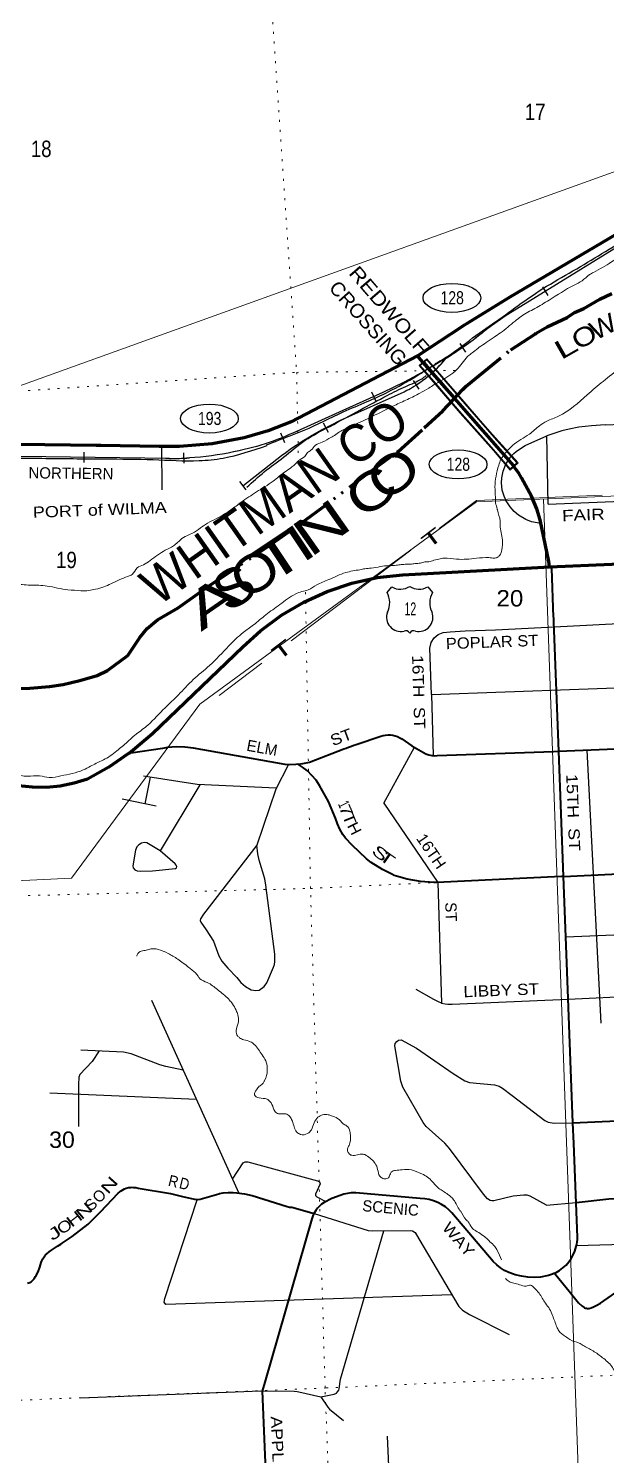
# Model space of a CAD drawing. Header units: feet. Extents: x 757852 to 1040949, y -536576 to -344549.
# Drawn here: x 988870 to 995058, y -383632 to -368366 of the extents above; entities that cross this region are included whole.
import ezdxf
from ezdxf.enums import TextEntityAlignment as Align

# ---------------------------------------------------------------- set-up
doc = ezdxf.new("R2010")
doc.units = ezdxf.units.FT
doc.header["$LTSCALE"] = 70
for name, pattern in [('DASH_DOUBLE_DOT', [9.2, 5, -1.2, 0.3, -1.2, 0.3, -1.2]), ('DOTTED', [1.5, 0.3, -1.2]), ('LONG_DASH_SHORT_DASH', [9.9, 6, -1.2, 1.5, -1.2])]:
    doc.linetypes.add(name, pattern=pattern)
for name, color, linetype, lineweight in [('11', 7, 'LONG_DASH_SHORT_DASH', 60), ('16', 7, 'Continuous', 25), ('17', 7, 'Continuous', 25), ('20', 7, 'Continuous', 70), ('23', 7, 'Continuous', 70), ('26', 7, 'Continuous', 40), ('29', 7, 'Continuous', 25), ('34', 7, 'Continuous', 13), ('39', 7, 'Continuous', 13), ('46', 7, 'Continuous', 13), ('59', 7, 'Continuous', 13), ('7', 7, 'DOTTED', 13)]:
    doc.layers.add(name, color=color, linetype=linetype, lineweight=lineweight)
for name, color, linetype in [('12', 7, 'Continuous'), ('27', 7, 'Continuous'), ('30', 7, 'Continuous'), ('41', 7, 'Continuous')]:
    doc.layers.add(name, color=color, linetype=linetype)

msp = doc.modelspace()

# ---------------------------------------------------------------- linework, layer by layer
at = {"layer": '11', "linetype": 'DASH_DOUBLE_DOT', "lineweight": 70}
for points in [[(991336.38, -373973.22), (991405.94, -373926.82), (991790.68, -373659.11), (992464.88, -373155.17), (992822.29, -372893.13), (993107.35, -372637.67), (993304.67, -372456), (993520.12, -372227.98), (993554.78, -372194.03), (993655.88, -372109.9), (994033.84, -371803.05), (994299.42, -371631.39), (994305.89, -371624.06), (994305.89, -371624.06), (994422.6, -371556.16), (994635.07, -371456.43), (994717.09, -371405.92), (994816.63, -371361.86), (994986.48, -371261.85), (995115.04, -371200.09)], [(988651.43, -375427.06), (988882.79, -375421.79), (989094.04, -375405.61), (989240.66, -375383.87), (989419.8, -375341.95), (989606.13, -375286.59), (989714.2, -375235.82), (989934.21, -375072.27), (990062.56, -374882.25), (990139.2, -374786.23), (990252.83, -374691.9), (990472.27, -374562.64), (990783.83, -374341.79), (991336.38, -373973.22)]]:
    msp.add_lwpolyline(points, dxfattribs=at)
at = {"layer": '16'}
for p, q in [((992708.33, -374399.01), (992759.64, -374340.25)), ((992951.4, -374334.28), (992951.12, -374334.48)), ((993143.49, -374340.16), (993194.88, -374399.01))]:
    msp.add_line(p, q, dxfattribs=at)
for centre, radius, start, end in [((992515.35, -374509.64), 222.05, 332.97043, 29.75871), ((992850.72, -374182.59), 182.07, 239.97227, 303.45418), ((993052.5, -374183.09), 181.52, 236.33975, 300.08743), ((993052.49, -374182.59), 182.07, 236.54582, 236.59441), ((993387.85, -374509.64), 222.05, 150.24129, 207.02957), ((992854.54, -374664.54), 151.42, 159.09177, 283.81923), ((993048.66, -374664.54), 151.42, 256.18077, 20.90823)]:
    msp.add_arc(centre, radius, start, end, dxfattribs=at)
for centre, major_axis, start_param, end_param in [((992909.88, -374863.36), (-19.56, 51.67), 4.95877769, 6.28318531), ((992993.33, -374863.36), (19.56, 51.67), 0, 1.32637542)]:
    msp.add_ellipse(centre, major_axis=major_axis, ratio=0.929097, start_param=start_param, end_param=end_param, dxfattribs=at)
at = {"layer": '17'}
for centre in [(993403.27, -371248.06), (990806.62, -372539.36), (993469.22, -373029.26)]:
    msp.add_ellipse(centre, major_axis=(-309.24, 1), ratio=0.500121, dxfattribs=at)
at = {"layer": '20'}
for points in [[(989941.99, -376120.77), (989946.15, -376117.87), (990011.03, -376064.85), (990035.7, -376044.69), (990061.03, -376023.22), (990197.93, -375907.16), (991164.59, -374981.34), (991354.61, -374808.72), (991577.62, -374643.85), (991816.65, -374503.18), (992069.07, -374388.28), (992332.12, -374300.39), (992602.91, -374240.48), (992878.48, -374209.2), (994388.19, -374128.68), (994447.35, -374126.1)], [(994447.35, -374126.1), (995781.94, -374067.97), (997078.76, -374011.49)], [(989941.99, -376120.77), (989730.58, -376268.45), (989500.44, -376395.67), (989357.42, -376440.73), (989210.46, -376470.6), (989061.2, -376484.94), (988911.25, -376483.6), (988762.26, -376466.59), (988640.04, -376440.59), (987842.82, -376209.54), (985275.35, -375370.7), (983743.76, -374831.57), (983637.74, -374806.22), (983529.66, -374792.09), (983420.69, -374789.34), (983312.03, -374798), (983289.03, -374801.31), (983106.78, -374820.34)]]:
    msp.add_lwpolyline(points, dxfattribs=at)
at = {"layer": '23'}
for points in [[(993033.72, -371869.05), (993513.01, -371553.4), (993537.78, -371537.09), (993563.01, -371521.57), (994025.9, -371236.76), (995701.9, -370248.76), (995912.24, -370140.33), (996132.76, -370054.48), (996277.31, -370012.05), (997569.57, -369671.41), (998063.31, -369557.24), (998344.24, -369502.49), (998981.31, -369427.76), (999892.37, -369395.48), (1000304.69, -369398.72), (1000714.41, -369445.05), (1000890.24, -369478.44), (1001632.47, -369626.49)], [(990292.89, -372837.21), (990267.89, -372836.88), (989643.91, -372828.76), (989618.91, -372828.43), (989593.91, -372828.04), (986852.13, -372792.33), (986390.76, -372776.26), (985933.6, -372712.06), (985485.65, -372600.42), (985268.71, -372527.92), (979938.98, -370645.99)], [(993033.72, -371869.05), (991681.59, -372573.65), (991436.33, -372671.58), (991177.38, -372744.96), (990835.18, -372809.16), (990488.15, -372837.25), (990317.89, -372837.21), (990292.89, -372837.21)], [(993432.61, -372324.43), (993066.62, -371906.61), (993033.72, -371869.05)], [(994447.35, -374126.1), (994443.66, -374096.75), (994439.55, -374068.88), (994346.88, -373623.44), (994311.43, -373504.93), (994256.12, -373369.3), (994146.94, -373173.31), (994132.78, -373147.89), (994118.15, -373123.31), (994085.28, -373075.8), (994064.16, -373045.27), (993432.62, -372324.42)]]:
    msp.add_lwpolyline(points, dxfattribs=at)
at = {"layer": '26'}
for p, q in [((994598.23, -377436.86), (994547.02, -376097.14)), ((994698.94, -380071.56), (997330.69, -379960.58))]:
    msp.add_line(p, q, dxfattribs=at)
for points in [[(994547.02, -376097.14), (994494.19, -374714.94), (994492.32, -374665.91), (994492.28, -374664.94), (994472.35, -374143.46), (994447.35, -374126.1)], [(991756.26, -376237.16), (991806.56, -376230.4), (991878.06, -376213.03), (992246.34, -376072.9), (992270.75, -376063.61), (992296.34, -376054.47), (992328.7, -376042.91), (992354.24, -376033.78), (992378.7, -376025.65), (992643.17, -375937.69), (992668.04, -375930.25), (992693.55, -375925.46), (992719.42, -375923.35), (992745.37, -375923.97), (992771.11, -375927.29), (992796.36, -375933.29), (992820.85, -375941.89), (992844.3, -375953), (992866.47, -375966.51), (992866.79, -375966.73), (992974.28, -376040.29), (993125.2, -376124.37), (993155.32, -376134.7), (993186.35, -376141.83), (993193.96, -376142.75), (993219.02, -376145.75), (993243.96, -376144.84), (994491.75, -376099.41), (994547.02, -376097.14)], [(991756.26, -376237.16), (991733.64, -376240.2), (991660.09, -376242.32), (991617.23, -376240.01), (990636.13, -376063.84), (990544.06, -376052.56), (990451.31, -376050.98), (990358.9, -376059.1), (990305.24, -376068.35), (989965.98, -376117.31), (989941.99, -376120.77)], [(994547.02, -376097.14), (997143.58, -375990.42), (997149.18, -375990.2)], [(994598.23, -377436.86), (994575.38, -377437.95), (993241.05, -377503.53), (993210.71, -377503.15), (993066.47, -377492.19), (992924.15, -377466.22), (992810.33, -377432.84), (992785.28, -377425.5), (992760.33, -377413.09), (992658.92, -377362.65), (992539.78, -377286.92), (992489.93, -377249.68), (992334.4, -377104.4), (992264.85, -377028.51), (992236.44, -376988.91), (992203.65, -376933.03), (992176.88, -376874.02), (992156.43, -376812.54), (992156.43, -376812.53), (992080.37, -376634.04), (991986.06, -376464.47), (991948.06, -376407.99), (991904.37, -376355.79), (991855.46, -376308.44), (991801.87, -376266.47), (991782.07, -376253.75), (991756.26, -376237.16)], [(994598.23, -377436.86), (996743.97, -377334.31), (996969.21, -377323.54), (997068.48, -377318.8), (997196.25, -377312.69)], [(994698.94, -380071.56), (994691.72, -379882.78), (994630.06, -378269.61), (994598.23, -377436.86)], [(994501.9, -381681.47), (994518.34, -381673.92), (994556.39, -381651.35), (994591.87, -381624.92), (994624.39, -381594.93), (994653.61, -381561.7), (994679.19, -381525.6), (994700.85, -381487.02), (994718.36, -381446.39), (994718.57, -381445.77), (994726.88, -381420.93), (994733.26, -381395.77), (994738.7, -381374.29), (994742.93, -381346.17), (994746.7, -381321.12), (994745.74, -381296.17), (994707.39, -380292.76), (994698.94, -380071.56)], [(994731.54, -380924.51), (995081.15, -380886.4), (995158.44, -380883.47), (995715.96, -380906.99), (996348.14, -380940.61), (996471.29, -380937.54), (996574.65, -380935.32), (996700.2, -380921.98), (996821.57, -380901.99), (997542.16, -380708.01), (997728.09, -380672.92), (997872.55, -380657.35), (997965.04, -380658.65), (998020.34, -380666.24), (998079.24, -380681.81), (998227.03, -380724.06), (998300.37, -380750.74), (998392.87, -380794.21), (999825.91, -381625.5)], [(988860.29, -381787.3), (988885.14, -381780.25), (988890.59, -381777.95), (988900.12, -381772.67), (988907.33, -381767.63), (988931.23, -381742.68), (988945.81, -381717.63), (988951.41, -381707.92), (988965.92, -381682.78), (988977.66, -381657.92), (988989.25, -381628.84), (988992.48, -381617.39), (989000.02, -381590.6), (989006.82, -381567.39), (989013.68, -381549.18), (989024.85, -381526.92), (989038.29, -381505.95), (989053.84, -381486.5), (989065.61, -381474.59), (989090.48, -381453.1), (989115.61, -381436.6), (989181.42, -381393.39), (989215.95, -381370.72), (989231.42, -381360.59), (989338.65, -381290.36), (989508.37, -381155.79), (989591.78, -381075.78), (989616.66, -381051.91), (989640.68, -381026.8), (989831.66, -380827.14), (989846.35, -380812.6), (989862.47, -380799.68), (989879.86, -380788.51), (989898.32, -380779.23), (989916.78, -380772.25), (989941.85, -380765.84), (989966.78, -380763.26), (989970.72, -380762.91), (989992.8, -380763.26), (990017.62, -380766.1), (990042.8, -380770.41), (990391.9, -380830.22), (990518.88, -380861.31), (990648.5, -380889.64)], [(990648.5, -380889.64), (990651.88, -380890.33), (990665.6, -380892.18), (990679.45, -380892.59), (990681.88, -380892.41), (990706.81, -380889.09), (990731.88, -380881.92), (990909.17, -380831.18), (990913.7, -380830.14), (990955.56, -380822.58), (991008.02, -380818.16), (991060.66, -380819.26), (991099.6, -380821.03), (991183.54, -380831.34), (991265.94, -380850.36), (991637.55, -380966.65), (991662.55, -380974.47), (991687.55, -380974.7), (991902.6, -381034.31), (991928.47, -381041.48)], [(994501.9, -381681.47), (994478.13, -381692.4), (994436.22, -381706.57), (994419.72, -381710.57), (994352.08, -381722.39), (994283.57, -381727.06), (994214.96, -381724.55), (994146.98, -381714.89), (994080.38, -381698.17), (994061.79, -381692.7), (994013.29, -381674.55), (993966.95, -381651.43), (993923.28, -381623.6), (993882.76, -381591.35), (993845.83, -381555.05), (993401.92, -381035.96), (993369.98, -381003.34), (993333.07, -380972.65), (993293.17, -380945.99), (993250.69, -380923.64), (993206.11, -380905.86), (993159.92, -380892.84), (993112.61, -380884.71), (993064.72, -380881.58), (992374.08, -380820.64), (992365.9, -380820.45), (992325.76, -380822.02), (992286.01, -380827.79), (992247.07, -380837.68), (992207.32, -380849.08), (992118.54, -380881.94), (992033.68, -380923.91), (992008.39, -380942.26), (991984.87, -380963.4), (991963.68, -380986.87), (991945.07, -381012.43), (991929.23, -381039.79), (991928.47, -381041.48)], [(991485.25, -385582.75), (991376.8, -382944.97), (991404.62, -382848), (991906.53, -381098.73), (991916.33, -381068.67), (991928.47, -381041.48)], [(994501.9, -381681.47), (994516.16, -381700.94), (994658.18, -381873.47), (994758.89, -381998.31), (994793.29, -382030.2), (994818.29, -382048.08), (994823.69, -382050.75), (994833.39, -382054.35), (994843.42, -382056.92), (994853.66, -382058.43), (994864, -382058.85), (994869.49, -382058.5), (994894.46, -382053.68), (994919.49, -382041.51), (994955.07, -382024.23), (994993.18, -382001.43), (995230.59, -381838.82)]]:
    msp.add_lwpolyline(points, dxfattribs=at)
at = {"layer": '29'}
for p, q in [((995042.61, -372604.95), (997028.37, -372522.39)), ((994433.32, -373453.99), (994418.01, -372724.81)), ((990292.89, -372837.21), (990298.34, -373300.01)), ((994433.32, -373453.99), (997081.6, -373348.18)), ((994496.11, -374765.27), (997100.31, -374634.73)), ((993183.73, -375490.39), (993203.52, -376143.6)), ((992673.56, -376655.01), (993000.86, -376055.1)), ((994845.67, -376084.87), (994996.4, -379006.31)), ((990172.51, -376374.52), (990116.74, -376661.19)), ((990704.54, -376455.99), (990278.6, -377162.81)), ((990235.45, -376686.2), (989873.66, -376609.99)), ((992673.56, -376655.01), (993252.23, -377500.77)), ((993253.2, -377501.06), (993291.78, -378791.9)), ((994622.89, -378081.94), (996248.15, -378016.97)), ((993207.93, -378754.87), (993019.41, -378648.15)), ((994648.36, -378748.5), (997289.25, -378633.66)), ((990188.28, -378761.56), (991122.1, -380823.79)), ((993405.11, -378805.31), (994648.36, -378748.5)), ((990669.81, -379824.96), (989098.85, -379756.8)), ((994416.74, -380955.16), (994731.54, -380924.51))]:
    msp.add_line(p, q, dxfattribs=at)
for points in [[(995042.61, -372604.95), (994898.27, -372616.04), (994762.27, -372631.16), (994656.49, -372650.6), (994580.93, -372670.04), (994418.01, -372724.81)], [(994355.71, -373661.33), (994254.95, -373644.16), (994194.5, -373620.41), (994116.78, -373572.89), (994069.29, -373534.01), (994026.11, -373482.17), (993985.1, -373417.37), (993961.35, -373367.69), (993941.92, -373305.06), (993935.44, -373227.3), (993937.6, -373171.14), (993950.56, -373099.86), (993978.62, -373026.42), (994030.43, -372950.83), (994064.97, -372914.11), (994090.88, -372890.35), (994147.01, -372851.47), (994188.02, -372827.71), (994418.01, -372724.81)], [(993183.73, -375490.39), (993165.82, -374994.12), (993180.93, -374933.64), (993213.31, -374883.96), (993256.49, -374849.4), (993308.3, -374827.8), (993383.86, -374819.16), (993545.77, -374810.52), (993869.59, -374799.72), (994496.11, -374765.27)], [(993183.73, -375490.39), (997126.56, -375347.86), (1002069.85, -375124.83)], [(991649.94, -376245.88), (991517, -376502.34), (991314.4, -377104.33), (990742.58, -377839.81), (990710, -377892.27), (990708.13, -377909.1), (990714.88, -377927.76), (990773.32, -378009.32), (990849.86, -378130.21), (990908.07, -378286.25), (990939.8, -378342.82), (991003.36, -378420.27), (991100.93, -378519.97), (991141.7, -378570.23), (991193.88, -378615.77), (991253.67, -378651.29), (991302.24, -378658.77), (991340.94, -378652.68), (991393.79, -378615.77), (991421.81, -378576.51), (991491.33, -378407.55), (991502.15, -378378.34), (991505.89, -378346.56), (991508.45, -378269.83), (991412.58, -377532.05), (991399.38, -377464.14), (991338.52, -377262.1), (991324.65, -377194.93), (991314.4, -377104.33)], [(991521.68, -376493.31), (990674.07, -376454.6), (990100.37, -376363)], [(993291.78, -378791.9), (993260.25, -378779.41), (993207.93, -378754.87)], [(993291.78, -378791.9), (993329.34, -378801.01), (993360.64, -378804.25), (993405.11, -378805.31)], [(994416.74, -380955.16), (994242.12, -380857.98), (994209.3, -380847.97), (994173.81, -380846.1), (994059.2, -380859.23), (993852.46, -380905.93), (993830.04, -380907.8), (993812.15, -380903.98), (993783.33, -380885.36), (993742.29, -380835.08), (993377.7, -380348.45), (993328.4, -380291.79), (993128.37, -380111.55), (993094.87, -380071.19), (992877.76, -379691.58), (992854.79, -379629.05), (992793.01, -379251.1), (992796.87, -379223.36), (992811.82, -379202.8), (992832.37, -379187.84), (992860.03, -379185.31), (993023.38, -379273.61), (993415.24, -379545.53), (993540.45, -379623.44), (993591.03, -379641.25), (993859.93, -379668.31), (993908.77, -379681.46), (993945.87, -379701.96), (994046.55, -379781.12), (994397.06, -380048.75), (994435.02, -380065.28), (994497.95, -380076.8), (994698.94, -380071.56)], [(989627.69, -379304.27), (989550.1, -379417.9), (989420.36, -379555.31), (989407.79, -379586.01), (989403.72, -379662.82), (989404.44, -380111.59)], [(990526.26, -379507.95), (990339.13, -379471.04), (990275.78, -379453.48), (989969.21, -379336.43), (989888.76, -379316.16), (989429.24, -379295.23)], [(991055.06, -380675.74), (991168.67, -380499.29), (991189.14, -380489.84), (991219.11, -380491.81), (991962.7, -380691.85), (991986.3, -380704.93), (991992.59, -380725.5), (991944.01, -380835.81), (991941.41, -380850.11), (991957.09, -380863.85), (992054.58, -380913.57)], [(993402.43, -381913.08), (990341.89, -382016.17), (990324.19, -381993.04), (990328.6, -381952.44), (990674.95, -380898.21)], [(994736.83, -381386.73), (995363.97, -381368.53), (995387.25, -381361.15), (995398.46, -381349.94), (995405.64, -381318.11), (995382.2, -380992.7)], [(991928.47, -381041.48), (992505.44, -381223.73), (992551.89, -381229.66), (992955.7, -381223.73), (992979.99, -381227.47), (993008.01, -381248.03), (993048.78, -381313.09), (993476.02, -382037.92), (993517.13, -382077.18), (993592.68, -382122.69), (994015.78, -382336.66)], [(992000.82, -383004.59), (992144.09, -382975.17), (992166.82, -382964.75), (992179.9, -382951.66), (992192.04, -382933.9), (992197.49, -382918.11), (992210.33, -382814.82), (992675.91, -381227.84)], [(989429.66, -383016.49), (991358.04, -382938.63), (991713.29, -382943.72), (991745.52, -382946.99), (991762.79, -382950.27), (992000.82, -383004.59)], [(992000.82, -383004.59), (992074.34, -383116.18), (992092, -383136.81), (992242.94, -383257.95)], [(992709.92, -383425.41), (992801.54, -385501.78), (992792.74, -385563.42), (992772.87, -385615.72)]]:
    msp.add_lwpolyline(points, dxfattribs=at)
msp.add_lwpolyline([(990278.6, -377162.81), (990135.48, -377078.08), (990110.47, -377074.94), (990081.3, -377079.95), (990052.33, -377099.57), (990030.85, -377119.21), (990014.07, -377156.32), (989988.36, -377322.66), (989991.62, -377345.42), (990007.49, -377365.04), (990034.59, -377377.2), (990069.74, -377380.91), (990196.2, -377376.5), (990442.37, -377353.93), (990454.95, -377345.42), (990456.82, -377332.33), (990451.22, -377315.51), (990441.72, -377301.63)], close=True, dxfattribs=at)
at = {"layer": '34'}
for p, q in [((995726.28, -370364.4), (994046.17, -371395.65)), ((990280.51, -372963.92), (986834.84, -372919.04)), ((991579.31, -372935.27), (991165.66, -373258.55))]:
    msp.add_line(p, q, dxfattribs=at)
at = {"layer": '34', "lineweight": 25}
for p, q in [((994372.51, -371129.51), (994430.37, -371223.78)), ((993486.09, -371735.57), (993548.28, -371827.05)), ((993052.64, -372224.58), (992992.77, -372131.58)), ((992543.67, -372252.07), (992588.64, -372353.13)), ((992080.73, -372686.61), (992029.29, -372588.7)), ((991567.38, -372691.55), (991609.42, -372793.86)), ((989463.1, -372899.77), (989461.66, -373010.37)), ((990529.61, -372905.64), (990534.21, -373016.16)), ((991199.47, -373300.03), (991131.36, -373212.87))]:
    msp.add_line(p, q, dxfattribs=at)
for points in [[(995780.48, -370332.42), (994046.75, -371396.59), (993984.13, -371437.27), (993922.78, -371479.18), (993862.13, -371522.15), (993801.57, -371566.08), (993742.3, -371611.22), (993736.05, -371616.09), (993726.74, -371623.81), (993678.56, -371662.14), (993629.34, -371699.46), (993580.08, -371735.97), (993529.96, -371771.78), (993478.82, -371806.54), (993427.62, -371840.52), (993375.87, -371873.6), (993323.09, -371905.64), (993312.02, -371912.18), (993106.61, -372033.06)], [(990381.4, -372966.34), (986665.92, -372917.94), (987023.15, -372917.94), (986758.71, -372921.08), (986680.52, -372920.19), (986602.32, -372917.97), (986523.65, -372914.86), (986445.4, -372909.95), (986367.57, -372903.68), (986289.28, -372896.52), (986211.41, -372887.56), (986133.96, -372877.23), (986056.04, -372865.58), (985979, -372852.56), (985901.94, -372838.64), (985824.84, -372822.92), (985748.63, -372805.84), (985672.38, -372787.41), (985596.57, -372768.08), (985520.73, -372746.94), (985445.77, -372724.91), (985370.78, -372701.06), (985298.91, -372677.06), (979850.69, -370753.29)], [(993106.28, -372032.94), (993100.74, -372036.12), (992992.49, -372095.04), (992884.28, -372152.39), (992775.16, -372207.84), (992664.2, -372261.05), (992234.07, -372452.47), (991699.23, -372694.06), (991661.75, -372710.87), (991619.4, -372729.21), (991576.37, -372746.9), (991533.42, -372763.74), (991490.03, -372779.87), (991446.15, -372795.03), (991402.4, -372809.61), (991358.23, -372823.47), (991313.55, -372836.35), (991269.03, -372848.67), (991224.33, -372860.2), (991178.69, -372870.87), (991122.21, -372884.22), (991064.17, -372896.53), (991005.92, -372907.85), (990947.17, -372918.59), (990888.42, -372927.92), (990829.77, -372936.18), (990770.62, -372943.86), (990711.49, -372950.13), (990652.44, -372955.32), (990592.83, -372959.61)], [(991164.98, -373257.69), (991578.75, -372934.31), (991579.1, -372934.18), (991624.1, -372900.67), (991670.23, -372867.65), (991716.5, -372835.64), (991763.49, -372804.37), (991811.33, -372774.12), (991859.17, -372744.6), (991907.72, -372715.8), (991957.14, -372688.02), (992006.54, -372660.97), (992056.38, -372634.79), (992107.07, -372609.62), (992202.86, -372559.73), (992891.64, -372251.6), (992901.76, -372246.73), (992921.74, -372236.62), (992941.61, -372226.24), (992961.25, -372215.53), (992980.76, -372204.37), (992999.99, -372192.96), (993019.17, -372181.19), (993022.88, -372178.8)]]:
    msp.add_lwpolyline(points, dxfattribs=at)
at = {"layer": '34'}
for points in [[(992663.74, -372260.05), (992233.62, -372451.46), (991698.78, -372693.05)], [(992892.11, -372252.59), (992203.34, -372560.72), (992107.57, -372610.6)]]:
    msp.add_lwpolyline(points, dxfattribs=at)
for centre, radius, start, end in [((996351.61, -374988.52), 4268.93, 122.68703, 127.7962), ((991509.32, -368879.48), 3526.98, 300.93706, 309.13486), ((989660.26, -365903.67), 7030.25, 295.29142, 301.39466), ((992335.08, -371093.52), 1285.97, 295.66825, 320.69884), ((993528.45, -375514.55), 3232.93, 116.07206, 127.07795), ((990590.51, -370284.52), 2651.28, 282.82196, 294.70936), ((990377.47, -369559.04), 3406.27, 268.34762, 283.62692)]:
    msp.add_arc(centre, radius, start, end, dxfattribs=at)
at = {"layer": '34', "lineweight": 25}
for centre, radius, start, end in [((992296.53, -371049.09), 1341.75, 309.54594, 320.83532), ((992296.54, -371049.1), 1341.75, 302.66613, 309.51013), ((990375.28, -369428.46), 3537.95, 270.11135, 273.52303)]:
    msp.add_arc(centre, radius, start, end, dxfattribs=at)
for points in [[(993224.03, -371951.04), (993358.32, -371872.87), (993589.8, -371702.41), (993872.88, -371501.85), (994145.28, -371305.14), (994456.9, -371099.33), (994778.98, -370912.72), (995086.17, -370727.27), (995444.96, -370511.72), (995722.85, -370347.62), (995907.17, -370251.96), (996126.53, -370157.56), (996336.03, -370090.94), (996610.87, -370017.17), (996844.88, -369957.64), (997122.61, -369895.64), (997518.8, -369803.28), (997903.24, -369713.84), (998269.51, -369621.83), (998674.17, -369561.83), (998998.77, -369538.19), (999367.09, -369525.1), (999669.33, -369509.23), (1000007.82, -369497.5), (1000283.57, -369500.74), (1000687.16, -369543.94), (1001077, -369629.26), (1001534.31, -369735.27), (1001638.92, -369760.84)], [(979850.2, -370746.68), (985534.33, -372753.75), (985833.54, -372820.81), (986135.78, -372873.31), (986296.37, -372894.39), (986680.15, -372935.17), (987071.94, -372936.28), (987448.39, -372943.02), (987969.64, -372946.9), (988377.52, -372954.83), (989012.67, -372963.92), (989684.24, -372970.7), (990204.38, -372977.99), (990697.28, -372988.33), (990954.17, -372961.51), (991423.46, -372827.15)], [(991208.83, -373273.03), (991393.9, -373109.24), (991600.43, -372951.78), (991833.13, -372771.22), (992099.18, -372622.05), (992417.21, -372447.77), (992710.74, -372292.42), (992910.85, -372194.52), (993080.28, -372113.06), (993126.74, -372079.91)], [(991417.78, -372821.23), (991678.43, -372719.38), (991820.84, -372663.08), (992240, -372466.77), (992496.13, -372357.44), (992721.65, -372252.52), (993026.02, -372082.31), (993091, -372041.67)]]:
    msp.add_spline(points, degree=3, dxfattribs=at)
at = {"layer": '39'}
for points in [[(993213.37, -372173.47), (993468.23, -371999.37), (993586.44, -371861.31), (993633.07, -371825.86), (993696.51, -371776.01), (993769.02, -371726.17), (993854.03, -371668.07), (993923.03, -371621.9), (994078.52, -371495.83), (994144.67, -371445.93), (994290.94, -371360.91), (994444.3, -371271.59), (994710.4, -371111.12), (994795.71, -371064.4), (994876.96, -370999.4), (994919.62, -370975.02), (995110.56, -370863.3), (995252.75, -370767.83), (995374.62, -370702.83), (995441.66, -370668.3), (995599.3, -370550.55), (995761.68, -370451.45), (995974.78, -370349.13), (996208.47, -370258.99), (996287.69, -370234.61), (996399.41, -370204.15), (996486.76, -370175.71), (996576.13, -370147.27), (996776.16, -370108.81), (996785.19, -370106.93), (996868.11, -370096.43), (996946.5, -370075.77), (997049.16, -370024.85), (997117.06, -370003.56), (997358.22, -369954.26), (997651.91, -369888.56), (998035.11, -369813.25), (998250.84, -369753.82), (998380.94, -369733.9), (998522.23, -369707.82), (998693.48, -369668.2), (998775.11, -369657.78), (998902.74, -369652.26), (999011.51, -369637.49), (999023.22, -369636.75), (999142.67, -369646.56), (999209.7, -369648.59), (999427, -369620.17), (999705.55, -369627.22), (999907.4, -369618.28), (999983.08, -369617.38), (1000045.04, -369605.6), (1000125.75, -369601.77), (1000217.6, -369608.97), (1000422.58, -369629.85), (1000631.12, -369666.16), (1000855.26, -369701.49), (1001132.22, -369746.5), (1001297.99, -369788.15), (1001308.64, -369791.38), (1001348.45, -369801.9), (1001381.02, -369822.02), (1001476.75, -369849.85), (1001563.12, -369874.37), (1001626.83, -369886)], [(993926.58, -372974.8), (994053.81, -372824.04), (994232.19, -372705.44), (994340.53, -372616.22), (994417.5, -372568.11), (994544.51, -372514.23), (994851.48, -372284.87), (995022.85, -372140.82), (995204.39, -371992.21), (995306.27, -371907.41), (995361.83, -371876.46), (995507.07, -371817.61), (995536.46, -371811.04)], [(985299.18, -373891.1), (985403.66, -373934.02), (985576.02, -373976.55), (985695.64, -373989.8), (985895.16, -374027.98), (986093.04, -374061.03), (986282.09, -374077.68), (986388.08, -374081.36), (986467.56, -374099.79), (986680.65, -374125.36), (986913.84, -374137.89), (987018.03, -374154.73), (987067.54, -374152.89), (987330.96, -374168.72), (987611.45, -374186.07), (987622.02, -374188), (987811.12, -374226.84), (987954.4, -374242.5), (988016.91, -374239.82), (988154.2, -374242.81), (988228.15, -374256.37), (988444.29, -374246.5), (988611.31, -374265.86), (988687.78, -374277.96), (988754.57, -374302.41), (988803.65, -374314.95), (988890.13, -374319.87), (989069.67, -374330.61), (989292.84, -374371.19), (989431.82, -374380.61), (989438.4, -374381.49), (989588.79, -374364.07), (989676.13, -374340.22), (989752.41, -374306.65), (989934.26, -374227.19), (989981.27, -374205.92), (990033.23, -374137.49), (990101.57, -374103.31), (990171.99, -374058.03), (990335.03, -373948.44), (990422.22, -373901.11), (990512.78, -373823.55), (990586.07, -373783.64), (990648.29, -373754.88), (990733.23, -373692.03), (990743.24, -373684.87), (990927.72, -373584.36), (991037.06, -373514.74), (991147.25, -373433.53), (991311.28, -373324.18), (991488.97, -373208), (991611.99, -373112.31), (991680.34, -373064.47), (991721.34, -373030.3), (991762.35, -372989.29), (991829.89, -372943.44), (991858.72, -372902.45), (991892.48, -372878.11), (991942.71, -372824.01), (992014.92, -372793.01), (992108.36, -372740.2), (992130.7, -372728.01), (992187.58, -372689.42), (992293.2, -372634.57), (992498.36, -372541.13), (992719.77, -372431.44), (992855.87, -372366.44), (992998.06, -372299.41), (993059, -372266.91), (993154.47, -372214.1), (993213.37, -372173.47)], [(985378.15, -375284.67), (985527.47, -375344.87), (985702.27, -375409.74), (985976.8, -375484.22), (986162.1, -375544.8), (986301.07, -375587.56), (986429.35, -375630.32), (986593.52, -375698.76), (986781.45, -375761.17), (987015.23, -375825.86), (987275.63, -375920.19), (987530.19, -376004.45), (987774.52, -376071.1), (987972.22, -376122.45), (988090.02, -376169.75), (988104.73, -376175.34), (988358.54, -376233.92), (988504.63, -376269.55), (988718.43, -376340.82), (988857.4, -376365.76), (988989.25, -376362.2), (989092.58, -376380.01), (989217.3, -376362.2), (989456.04, -376298.06), (989534.43, -376258.86), (989595.01, -376226.79), (989744.67, -376148.4), (989814.15, -376093.17), (989929.96, -375998.74), (989994.1, -375938.16), (990026.17, -375913.22), (990147.17, -375818), (990331.68, -375632.65), (990474.67, -375494.33), (990634.43, -375331.44), (990808, -375180.72), (991014.99, -374970.72), (991168.22, -374828.19), (991278.68, -374746.23), (991410.52, -374639.33), (991560.18, -374528.87), (991731.22, -374414.84), (991795.36, -374389.9), (991864.41, -374372.05), (991955.71, -374318.63), (992083.99, -374261.62), (992265.72, -374186.79), (992417.82, -374155.36), (992470.76, -374145.46), (992539.53, -374138.47), (992636.31, -374122.65), (992728.96, -374111.96), (992807.35, -374108.4), (992860.8, -374101.27), (992917.81, -374097.71), (992946.32, -374097.71), (992996.77, -374092.67), (993025.27, -374089.1), (993078.72, -374081.98), (993125.04, -374071.29), (993142.86, -374071.29), (993194.13, -374060.2), (993262.2, -374041.5), (993320.41, -374032.57), (993452.89, -374042.4), (993665.22, -374034.09), (993797.96, -374026.93), (993854.36, -374031.17), (993889.16, -374023.73), (993915.21, -374001.19), (993936.49, -373943.71), (993944.27, -373836.19), (993919.11, -373681.18), (993920.22, -373635.43), (993889.4, -373516.01), (993887.47, -373505.7), (993870.4, -373440.22), (993867.96, -373379.03), (993863.87, -373269.66), (993875.24, -373156.69), (993904.48, -373037.37), (993926.58, -372974.8)], [(990028.6, -378290.17), (990041.34, -378261.14), (990075.38, -378236.42), (990131.46, -378225.98), (990181.3, -378212.03), (990256.55, -378217.09), (990364.77, -378261.59), (990467.2, -378321.55), (990586.78, -378410.19), (990623.87, -378438.29), (990684.77, -378503.54), (990705.91, -378531.9), (990783.83, -378571.78), (990892.43, -378647.28), (991014.24, -378751.75), (991021.87, -378760.16), (991054.92, -378800.58), (991092.09, -378868.72), (991110.78, -378917.28), (991117.5, -378991.82), (991094.06, -379089.77), (991108.03, -379141.72), (991130.62, -379162.95), (991174.2, -379184.54), (991244.64, -379204.98), (991286.77, -379233.69), (991371.33, -379347.12), (991410.1, -379410.12), (991425.9, -379511.97), (991398.19, -379619.26), (991393.76, -379626.61), (991376.06, -379656.04), (991340.12, -379681.91), (991310.2, -379721.3), (991290.2, -379772.93), (991339.73, -379807.05), (991423.6, -379820.44), (991453.29, -379843.12), (991476.72, -379875.3), (991507.32, -379948.95), (991545.33, -379975.97), (991611.19, -379975.77), (991624.24, -379976.74), (991666.29, -380004.45), (991692.63, -380048.41), (991695.06, -380054.23), (991740.93, -380170.71), (991780.84, -380196.58), (991857.01, -380187.56), (991898.75, -380146.22), (991927.07, -380072.91), (991969.35, -380012.52), (992018.35, -379987.62), (992078.1, -379985.9), (992126.25, -380002.11), (992194.78, -380036.73), (992257.21, -380095.86), (992274.76, -380103.48), (992311.39, -380164.64), (992316.13, -380200.3), (992316.59, -380206.27), (992301.93, -380314.54), (992286.74, -380350.76), (992293.84, -380391.24), (992314.53, -380413.63), (992330.01, -380420.42), (992451.9, -380408.78), (992486.77, -380421.04), (992539.73, -380460.89), (992581.25, -380507.65), (992608.12, -380571.59), (992630.7, -380644.88), (992662.37, -380667.4), (992684.74, -380672.64), (992723.73, -380660.54), (992744.56, -380619.86), (992747.16, -380614.66), (992754.19, -380602.09), (992800.58, -380582.4), (992869.96, -380575.92), (992970.76, -380575.96), (992993.28, -380583.19), (993097.45, -380626.99), (993157.2, -380664.31), (993206.13, -380716.5), (993264.58, -380775.94), (993308.69, -380804.49), (993360.2, -380838.44), (993421.49, -380895.66), (993489.18, -381010.42), (993493.61, -381016.08), (993555.81, -381111.25), (993577.33, -381131.58), (993615.03, -381193.66), (993658.6, -381228.25), (993777.81, -381311.92), (993809.24, -381344.46)], [(990028.6, -378290.17), (990041.34, -378261.14), (990051.05, -378254.09)], [(993809.24, -381344.46), (993861.27, -381394.9), (993888.46, -381440.21), (993933.78, -381539.91)], [(993977.04, -381740.04), (994014.57, -381770.29), (994065.36, -381788.57), (994126.3, -381804.82), (994197.39, -381819.04), (994243.1, -381808.63), (994283.23, -381837.49), (994336.65, -381896.33), (994404.72, -382003.05), (994449.44, -382065.57), (994480.73, -382135.17), (994526.9, -382255.64), (994548.12, -382298), (994618.63, -382358.49), (994667.09, -382391.7)], [(994666.31, -382391.16), (994667.09, -382391.7), (994765.84, -382429.93), (994808.65, -382454.57), (994913.97, -382513.31), (995015.31, -382585.37), (995114.3, -382678.65), (995167.71, -382789.53), (995201.06, -382925.02), (995204.27, -382953.8), (995195.64, -382997.52), (995216.02, -383054.97), (995295.83, -383158.75), (995344.37, -383192.96), (995394.51, -383182.99), (995400.39, -383181.52), (995508.23, -383129.96), (995578.66, -383124.39), (995616.44, -383148.43), (995687.33, -383252.93), (995737.08, -383368.11), (995750.59, -383414.08), (995748.91, -383470.27), (995750.36, -383515.2), (995787.68, -383572.3), (995813.47, -383596.29), (995849.19, -383671.54), (995913.98, -383787.53), (995976.39, -383833.64), (995999.9, -383866.82), (996004.56, -383875.45), (996017.91, -383906.43), (996046.07, -383935.24), (996064.77, -383970.79), (996139.71, -384075.97), (996210.14, -384122.45), (996237, -384160.37), (996247.54, -384193.56), (996250.35, -384282.42), (996262.34, -384321.51), (996326.13, -384398.54), (996353.61, -384431.41), (996390.31, -384506.57), (996428.61, -384563.61), (996477.91, -384594.74), (996484.17, -384598.25), (996571.93, -384688.4), (996625.88, -384741.19), (996674.64, -384765.36), (996754.32, -384802.1), (996777.67, -384820.28), (996815.9, -384876.31), (996842.61, -384951.28), (996856.95, -385008.19), (996835.73, -385069.92), (996807.26, -385128.22), (996802.69, -385185.63), (996813.52, -385248.84), (996858.77, -385305.32), (996884.49, -385341.32), (996911.27, -385417.27), (996914.78, -385424), (996928.29, -385443.96), (996928.06, -385519.04), (996896.39, -385613.63), (996860.29, -385663.52), (996801.75, -385694.17), (996741.46, -385727.97), (996723.08, -385774.46), (996684.45, -385869.59), (996668.5, -385921.91), (996626.07, -385980.31), (996561.97, -386081.46), (996555.18, -386095.82)]]:
    msp.add_spline(points, degree=3, dxfattribs=at)
at = {"layer": '46'}
for p, q in [((993664.52, -373416.34), (995012.38, -373359.12)), ((993268.26, -373716.45), (993664.52, -373416.34)), ((991683.33, -374916.8), (992964.7, -373946.34)), ((990910.85, -375501.85), (991368.98, -375154.88))]:
    msp.add_line(p, q, dxfattribs=at)
for points in [[(985183.73, -373721.7), (985303.69, -373437.93), (997437.14, -369071.2), (1001004.39, -368455.02), (1001536.64, -368770.33)], [(985464.09, -377640.2), (989331.8, -377456.41), (990703.22, -375595.26), (993667.25, -373428.02), (1001865.78, -373083.46), (1002718.21, -373042.91)], [(996819.49, -387097.05), (994876.95, -387158.49), (994384.81, -373400.33)]]:
    msp.add_lwpolyline(points, dxfattribs=at)
at = {"layer": '59'}
for p, q in [((993052.23, -371970.05), (993135.62, -371898.17)), ((994110.99, -373014.22), (994027.71, -373089.46))]:
    msp.add_line(p, q, dxfattribs=at)
for points in [[(993052.23, -371970.05), (993225.22, -372169.53), (993492.36, -372482.62), (993846.57, -372881.36), (994027.71, -373089.46)], [(994110.99, -373014.22), (993837.72, -372710.05), (993709.31, -372562.37), (993533.68, -372358.57), (993341.81, -372140), (993135.62, -371898.17)]]:
    msp.add_lwpolyline(points, dxfattribs=at)
msp.add_lwpolyline([(993063.53, -371970.87), (993134.75, -371909.47), (993359.02, -372171.73), (993541.5, -372379.91), (993712.86, -372578.64), (993854.83, -372741.07), (994099.7, -373013.63), (994028.38, -373078.07), (993825.37, -372845.44), (993483.36, -372459.75), (993212.42, -372142.55)], close=True, dxfattribs=at)
msp.add_ellipse((500160.01, -797355.13), major_axis=(20687.22, -650828.58), ratio=0.999957, start_param=2.24873942, end_param=2.25099608, dxfattribs=at)
at = {"layer": '7'}
for p, q in [((992055.72, -382909.57), (995204.85, -382770.29)), ((980389.17, -383373.82), (992055.72, -382909.57))]:
    msp.add_line(p, q, dxfattribs=at)
for points in [[(990461.02, -344992.27), (990472.94, -345349.4), (990736.33, -350731.21), (990938.66, -356101.61), (991325.94, -361514.28), (991369.25, -366621.1), (991692.73, -371334.27)], [(991692.73, -371334.27), (991741.46, -372044.23), (991760.25, -373029.04)], [(982260.86, -372514.9), (986248.96, -372415.8), (991741.17, -372044.52), (993101.92, -372027.83), (993436.81, -372023.73)], [(992351.02, -390679.99), (992260.61, -388217.99), (992140.51, -385494.03), (992045.37, -382907.58), (991889.09, -377566.24), (991835.21, -374391.93)], [(980158.89, -377976.65), (981173.61, -377960.11), (986453.99, -377702.54), (991889.09, -377565.77), (997068.48, -377318.78)]]:
    msp.add_lwpolyline(points, dxfattribs=at)

# ---------------------------------------------------------------- texts
at = {"layer": '12', "width": 0.95}
msp.add_text('WHITMAN CO', height=400, rotation=35.211, dxfattribs=at).set_placement((990256.73, -374552.06))
at = {"layer": '12'}
for s, rotation, width, p in [('O', 37.284, 1.3, (992896.43, -373286.26)), ('C', 35.543, 1.35, (992652.58, -373478.87)), ('N', 35.097, 1.5, (992120.69, -373868.18)), ('I', 33.737, 1.4, (991887.6, -374035.24)), ('T', 33.608, 1.6, (991665.79, -374185.79)), ('O', 32.245, 1.2, (991399.56, -374357.46)), ('S', 31.623, 1.15, (991173.81, -374513.58)), ('A', 34.605, 1.6, (990952.43, -374659.66))]:
    msp.add_text(s, height=400, rotation=rotation, dxfattribs=dict(at, width=width)).set_placement(p, align=Align.CENTER)
at = {"layer": '16', "width": 0.6}
msp.add_text('12', height=140, dxfattribs=at).set_placement((992958.14, -374644.79), align=Align.CENTER)
at = {"layer": '17'}
for s, rotation, width, p in [('RED', 310.77, 1.2, (992290.05, -370987.78)), ('CROSSING', 311.615, 1.05, (992077.1, -371147.23)), ('WOLF', 311.222, 1.15, (992619, -371364.69))]:
    msp.add_text(s, height=150, rotation=rotation, dxfattribs=dict(at, width=width)).set_placement(p)
at = {"layer": '17', "width": 0.8}
for s, p in [('128', (993406.17, -371316.37)), ('193', (990809.52, -372607.67)), ('128', (993472.12, -373097.57))]:
    msp.add_text(s, height=140, dxfattribs=at).set_placement(p, align=Align.CENTER)
at = {"layer": '27'}
for s, rotation, p in [('ELM', 349.82, (991198.17, -376091.13)), ('SCENIC', 354.957, (992439.49, -381017.15))]:
    msp.add_text(s, height=120, rotation=rotation, dxfattribs=at).set_placement(p)
for s, rotation, width, p in [('ST', 20.34, 1.15, (992127.8, -376044.16)), ('15TH  ST', 272.189, 1.2, (994626.5, -376343.8)), ('WAY', 310.536, 1.15, (993291.63, -381199.33)), ('APPLESIDE   BLVD', 272.354, 1.2, (991463.58, -383214.13))]:
    msp.add_text(s, height=120, rotation=rotation, dxfattribs=dict(at, width=width)).set_placement(p)
for s, rotation, width, p in [('1', 295.677, 0.65, (992192.98, -376690.11)), ('7', 293.811, 1.35, (992214.77, -376754.09)), ('T', 292.038, 1.3, (992249.12, -376842.65)), ('H', 296.607, 1.1, (992305.93, -376951.21)), ('S', 320.973, 1.6, (992599.05, -377235.38)), ('T', 324.815, 1.7, (992673.26, -377290.82)), ('N', 48.104, 1.55, (989779.97, -380778.52)), ('R', 346.695, 0.9, (990408.9, -380756.68)), ('D', 346.606, 0.9, (990525.84, -380783.17)), ('H', 37.866, 1.4, (989396.8, -381147.8)), ('N', 40.238, 1.5, (989504.05, -381059.87)), ('O', 33.689, 1.25, (989288.3, -381232.29)), ('J', 33.941, 1.7, (989180.29, -381302.29))]:
    msp.add_text(s, height=120, rotation=rotation, dxfattribs=dict(at, width=width)).set_placement(p, align=Align.CENTER)
for s, rotation, p in [('O', 45.475, (989669.7, -380897.27)), ('S', 45.002, (989581.52, -380988.46))]:
    msp.add_text(s, height=120, rotation=rotation, dxfattribs=at).set_placement(p, align=Align.CENTER)
at = {"layer": '30'}
for s, rotation, width, p in [('PORT of WILMA', 2.099, 1.2, (988919.39, -373601.63)), ('FAIR  ST', 2.288, 1.25, (994584.31, -373637.76)), ('POPLAR ST', 2.099, 1.1, (993340.31, -375006.65)), ('16TH  ST', 271.735, 1.15, (992976.11, -375072.27)), ('16TH', 304.38, 1.05, (993015.62, -377030.99)), ('LIBBY ST', 2.258, 1.15, (993528, -378730.41))]:
    msp.add_text(s, height=120, rotation=rotation, dxfattribs=dict(at, width=width)).set_placement(p)
msp.add_text('ST', height=120, rotation=271.712, dxfattribs=at).set_placement((993331.15, -377715.23))
at = {"layer": '34'}
msp.add_text('NORTHERN', height=120, rotation=359.254, dxfattribs=at).set_placement((988869.35, -373177.8))
at = {"layer": '41'}
for s, rotation, width, p in [('O', 29.588, 1.25, (994868.24, -371747.4)), ('W', 26.807, 1.1, (995065.25, -371643.19)), ('L', 29.7, 1.55, (994671.99, -371859.01))]:
    msp.add_text(s, height=200, rotation=rotation, dxfattribs=dict(at, width=width)).set_placement(p, align=Align.CENTER)
at = {"layer": '46', "width": 1.75}
for p in [(993235.12, -373876.55), (991631.69, -375073.64)]:
    msp.add_text('T', height=150.5, rotation=37.062, dxfattribs=at).set_placement(p, align=Align.CENTER)
at = {"layer": '7'}
for s, height, width, p in [('17', 175.6, 0.85, (994183.21, -369345.59)), ('18', 175.6, 0.85, (988895.03, -369741.16)), ('19', 175.5, 0.85, (989165.24, -374139.2)), ('20', 175.5, 1.1, (993880.21, -374549.34)), ('30', 175.5, 1.05, (989091.69, -380341.26))]:
    msp.add_text(s, height=height, dxfattribs=dict(at, width=width)).set_placement(p)

doc.saveas('drawing.dxf')
